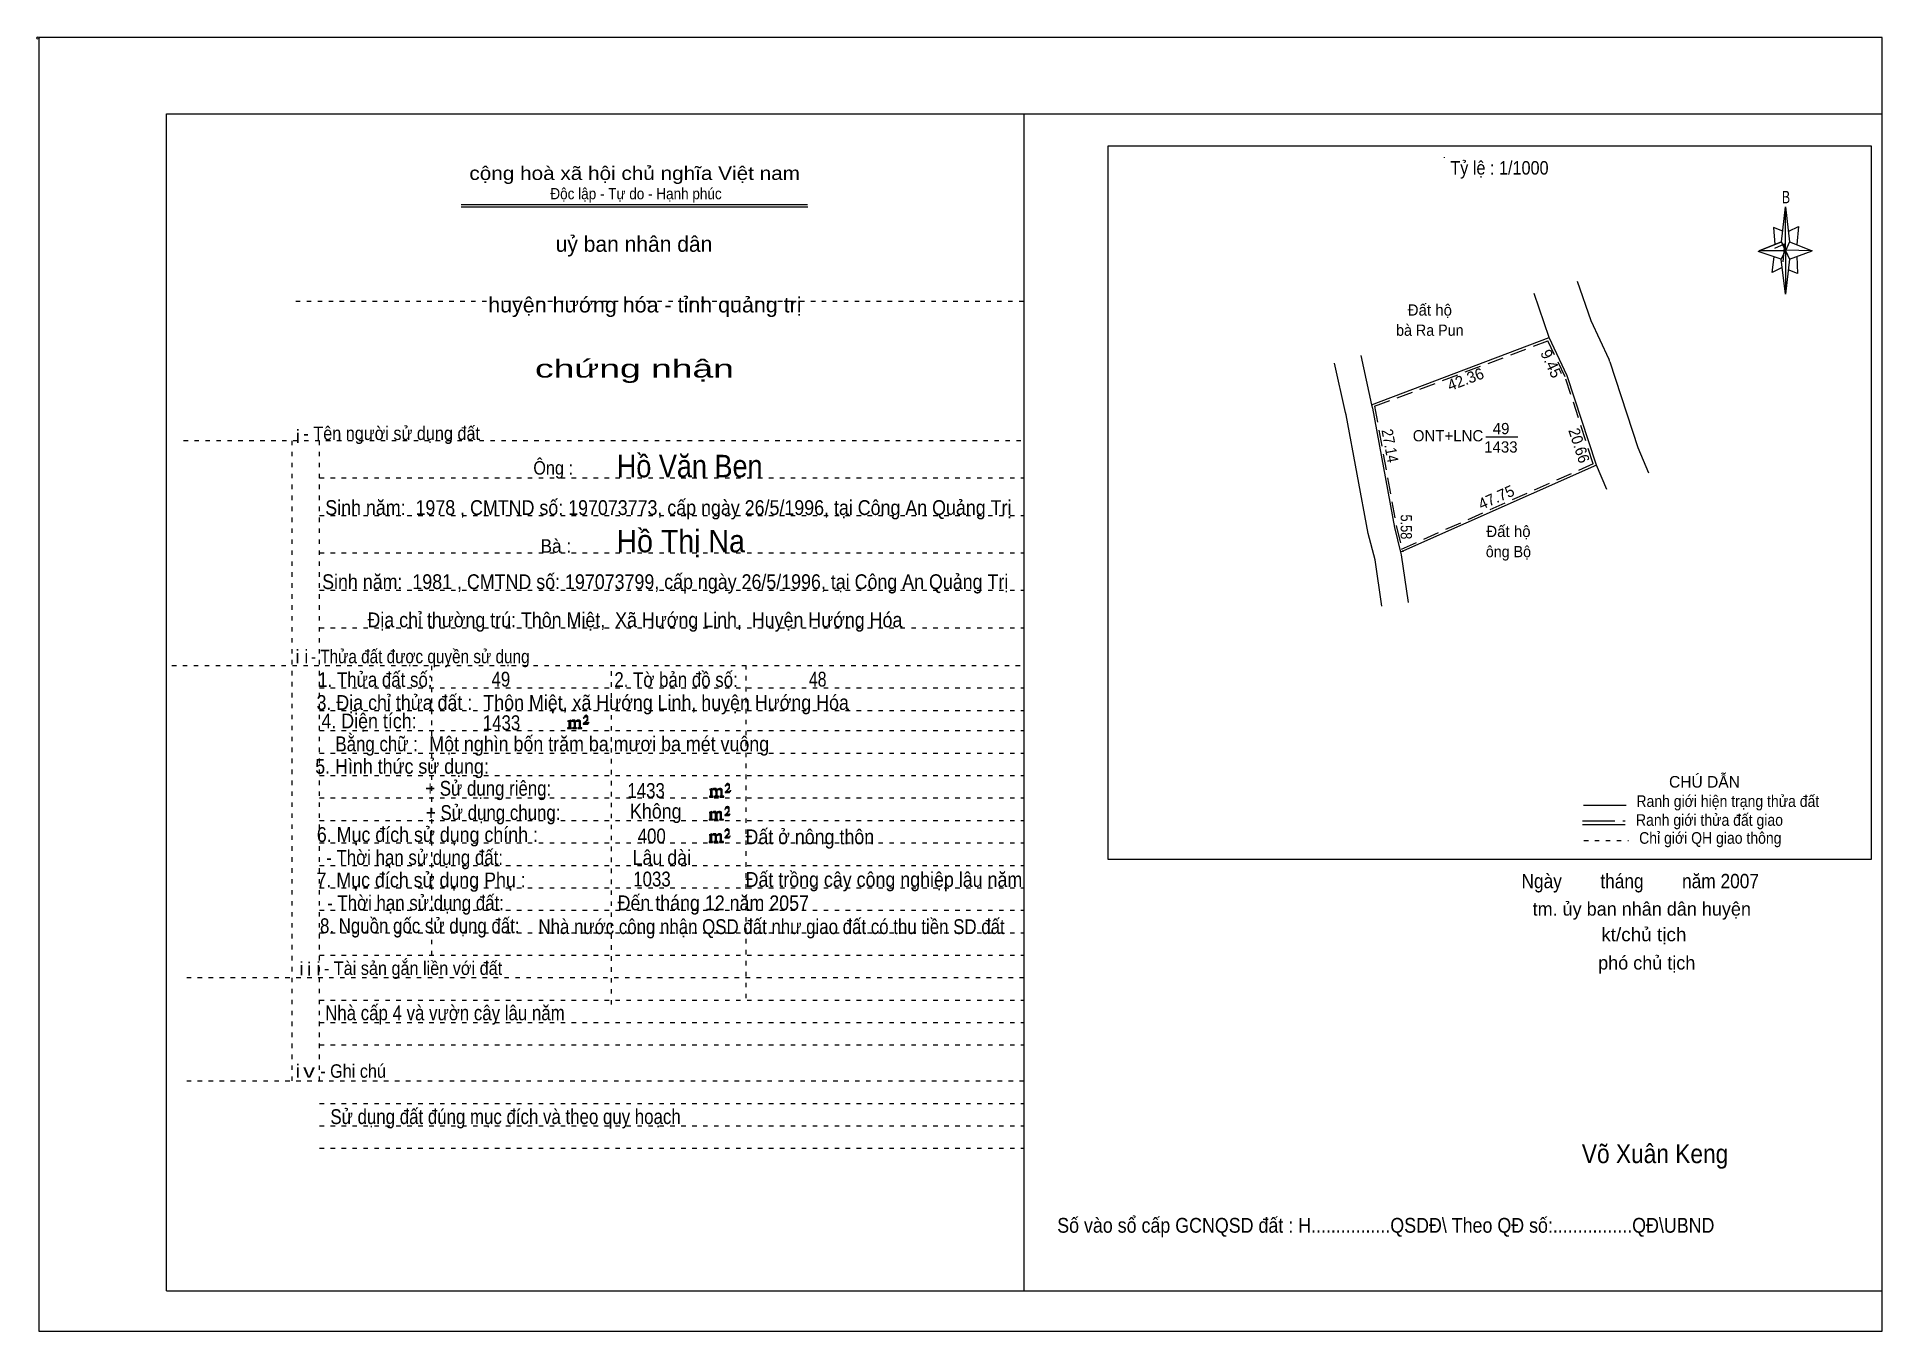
# Model space of a CAD drawing. Header units: centimetres. Extents: x -1.6 to 39.5, y -3.3 to 25.5.
import ezdxf
from ezdxf.enums import TextEntityAlignment as Align

# ---------------------------------------------------------------- set-up
doc = ezdxf.new("R2010")
doc.units = ezdxf.units.CM
doc.header["$LTSCALE"] = 0.12
for name, pattern in [('DOTTED', [1.5, 0.3, -1.2]), ('LONG_DASHED', [7.5, 6, -1.5]), ('MEDIUM_DASHED', [4.5, 3, -1.5])]:
    doc.linetypes.add(name, pattern=pattern)
for name, color, linetype, lineweight in [('1', 7, 'DOTTED', 13), ('10', 7, 'Continuous', 13), ('13', 7, 'Continuous', 13), ('4', 7, 'Continuous', 13), ('5', 7, 'Continuous', 13), ('50', 7, 'Continuous', 13)]:
    doc.layers.add(name, color=color, linetype=linetype, lineweight=lineweight)
doc.layers.add('30', color=7, linetype='Continuous')

msp = doc.modelspace()

# ---------------------------------------------------------------- hatches: boundary and pattern name
at = {"layer": '50'}
for points in [[(10.27, 10.13), (10.27, 10.12), (10.27, 10.11), (10.25, 10.11), (10.24, 10.11), (10.24, 10.1), (10.33, 10.1), (10.33, 10.11), (10.32, 10.11), (10.31, 10.11), (10.31, 10.12), (10.31, 10.13), (10.31, 10.24), (10.31, 10.25), (10.32, 10.26), (10.34, 10.26), (10.35, 10.26), (10.36, 10.26), (10.37, 10.25), (10.39, 10.22), (10.39, 10.13), (10.37, 10.12), (10.37, 10.11), (10.36, 10.11), (10.35, 10.11), (10.35, 10.1), (10.44, 10.1), (10.44, 10.11), (10.43, 10.11), (10.42, 10.11), (10.42, 10.12), (10.42, 10.13), (10.42, 10.24), (10.44, 10.26), (10.45, 10.26), (10.46, 10.26), (10.49, 10.26), (10.49, 10.25), (10.5, 10.24), (10.5, 10.22), (10.5, 10.13), (10.5, 10.12), (10.49, 10.11), (10.49, 10.11), (10.47, 10.11), (10.47, 10.1), (10.56, 10.1), (10.56, 10.11), (10.55, 10.11), (10.54, 10.11), (10.53, 10.12), (10.53, 10.13), (10.53, 10.2), (10.53, 10.25), (10.53, 10.26), (10.52, 10.27), (10.5, 10.28), (10.47, 10.28), (10.46, 10.28), (10.44, 10.27), (10.41, 10.25), (10.41, 10.26), (10.4, 10.28), (10.39, 10.28), (10.37, 10.28), (10.35, 10.28), (10.34, 10.28), (10.32, 10.26), (10.31, 10.26), (10.31, 10.25), (10.31, 10.25), (10.31, 10.26), (10.31, 10.28), (10.24, 10.26), (10.24, 10.26), (10.25, 10.26), (10.27, 10.25), (10.27, 10.24), (10.27, 10.23)], [(10.69, 10.19), (10.72, 10.24), (10.72, 10.24), (10.71, 10.22), (10.69, 10.22), (10.68, 10.22), (10.63, 10.22), (10.66, 10.26), (10.67, 10.27), (10.69, 10.28), (10.69, 10.3), (10.69, 10.32), (10.69, 10.34), (10.69, 10.35), (10.69, 10.37), (10.68, 10.38), (10.67, 10.38), (10.66, 10.39), (10.65, 10.39), (10.63, 10.38), (10.63, 10.38), (10.62, 10.37), (10.61, 10.35), (10.59, 10.33), (10.61, 10.33), (10.61, 10.35), (10.62, 10.35), (10.63, 10.36), (10.65, 10.36), (10.66, 10.36), (10.67, 10.35), (10.68, 10.35), (10.68, 10.32), (10.68, 10.3), (10.66, 10.28), (10.66, 10.26), (10.65, 10.25), (10.59, 10.2), (10.59, 10.19)], [(13.42, 8.61), (13.42, 8.6), (13.42, 8.59), (13.41, 8.59), (13.4, 8.59), (13.4, 8.57), (13.48, 8.57), (13.48, 8.59), (13.47, 8.59), (13.46, 8.59), (13.46, 8.6), (13.46, 8.61), (13.46, 8.72), (13.46, 8.73), (13.47, 8.74), (13.5, 8.74), (13.51, 8.74), (13.52, 8.74), (13.53, 8.73), (13.54, 8.69), (13.54, 8.61), (13.53, 8.6), (13.53, 8.59), (13.52, 8.59), (13.51, 8.59), (13.51, 8.57), (13.6, 8.57), (13.6, 8.59), (13.58, 8.59), (13.57, 8.59), (13.57, 8.6), (13.57, 8.61), (13.57, 8.72), (13.6, 8.74), (13.61, 8.74), (13.62, 8.74), (13.64, 8.74), (13.64, 8.73), (13.65, 8.72), (13.65, 8.69), (13.65, 8.61), (13.65, 8.6), (13.64, 8.59), (13.64, 8.59), (13.63, 8.59), (13.63, 8.57), (13.72, 8.57), (13.72, 8.59), (13.7, 8.59), (13.69, 8.59), (13.68, 8.6), (13.68, 8.61), (13.68, 8.68), (13.68, 8.73), (13.68, 8.74), (13.67, 8.75), (13.65, 8.76), (13.63, 8.76), (13.62, 8.76), (13.6, 8.75), (13.56, 8.73), (13.56, 8.74), (13.55, 8.76), (13.54, 8.76), (13.53, 8.76), (13.51, 8.76), (13.5, 8.76), (13.47, 8.74), (13.46, 8.74), (13.46, 8.73), (13.46, 8.73), (13.46, 8.74), (13.46, 8.76), (13.4, 8.74), (13.4, 8.74), (13.41, 8.74), (13.42, 8.73), (13.42, 8.72), (13.42, 8.71)], [(13.85, 8.67), (13.87, 8.72), (13.87, 8.72), (13.86, 8.69), (13.85, 8.69), (13.84, 8.69), (13.78, 8.69), (13.82, 8.74), (13.83, 8.75), (13.85, 8.76), (13.85, 8.78), (13.85, 8.79), (13.85, 8.82), (13.85, 8.83), (13.85, 8.85), (13.84, 8.86), (13.83, 8.86), (13.82, 8.87), (13.8, 8.87), (13.78, 8.86), (13.78, 8.86), (13.77, 8.85), (13.76, 8.83), (13.75, 8.81), (13.76, 8.81), (13.76, 8.83), (13.77, 8.83), (13.78, 8.84), (13.8, 8.84), (13.82, 8.84), (13.83, 8.83), (13.84, 8.83), (13.84, 8.79), (13.84, 8.78), (13.82, 8.76), (13.82, 8.74), (13.8, 8.73), (13.75, 8.68), (13.75, 8.67)], [(13.41, 8.09), (13.41, 8.08), (13.41, 8.07), (13.4, 8.07), (13.39, 8.07), (13.39, 8.06), (13.48, 8.06), (13.48, 8.07), (13.47, 8.07), (13.45, 8.07), (13.45, 8.08), (13.45, 8.09), (13.45, 8.2), (13.45, 8.21), (13.47, 8.23), (13.49, 8.23), (13.5, 8.23), (13.51, 8.23), (13.52, 8.21), (13.53, 8.18), (13.53, 8.09), (13.52, 8.08), (13.52, 8.07), (13.51, 8.07), (13.5, 8.07), (13.5, 8.06), (13.59, 8.06), (13.59, 8.07), (13.58, 8.07), (13.57, 8.07), (13.57, 8.08), (13.57, 8.09), (13.57, 8.2), (13.59, 8.23), (13.6, 8.23), (13.61, 8.23), (13.63, 8.23), (13.63, 8.21), (13.64, 8.2), (13.64, 8.18), (13.64, 8.09), (13.64, 8.08), (13.63, 8.07), (13.63, 8.07), (13.62, 8.07), (13.62, 8.06), (13.71, 8.06), (13.71, 8.07), (13.7, 8.07), (13.69, 8.07), (13.67, 8.08), (13.67, 8.09), (13.67, 8.17), (13.67, 8.21), (13.67, 8.23), (13.66, 8.24), (13.64, 8.25), (13.62, 8.25), (13.61, 8.25), (13.59, 8.24), (13.55, 8.21), (13.55, 8.23), (13.54, 8.25), (13.53, 8.25), (13.52, 8.25), (13.5, 8.25), (13.49, 8.25), (13.47, 8.23), (13.45, 8.23), (13.45, 8.21), (13.45, 8.21), (13.45, 8.23), (13.45, 8.25), (13.39, 8.23), (13.39, 8.23), (13.4, 8.23), (13.41, 8.21), (13.41, 8.2), (13.41, 8.19)], [(13.84, 8.16), (13.86, 8.2), (13.86, 8.2), (13.85, 8.18), (13.84, 8.18), (13.83, 8.18), (13.77, 8.18), (13.81, 8.23), (13.82, 8.24), (13.84, 8.25), (13.84, 8.27), (13.84, 8.28), (13.84, 8.3), (13.84, 8.31), (13.84, 8.34), (13.83, 8.35), (13.82, 8.35), (13.81, 8.36), (13.8, 8.36), (13.77, 8.35), (13.77, 8.35), (13.76, 8.34), (13.75, 8.31), (13.74, 8.29), (13.75, 8.29), (13.75, 8.31), (13.76, 8.31), (13.77, 8.33), (13.8, 8.33), (13.81, 8.33), (13.82, 8.31), (13.83, 8.31), (13.83, 8.28), (13.83, 8.27), (13.81, 8.25), (13.81, 8.23), (13.8, 8.21), (13.74, 8.17), (13.74, 8.16)], [(13.84, 7.66), (13.86, 7.71), (13.86, 7.71), (13.85, 7.68), (13.84, 7.68), (13.83, 7.68), (13.77, 7.68), (13.81, 7.73), (13.82, 7.74), (13.84, 7.75), (13.84, 7.77), (13.84, 7.78), (13.84, 7.81), (13.84, 7.82), (13.84, 7.84), (13.83, 7.85), (13.82, 7.85), (13.81, 7.86), (13.79, 7.86), (13.77, 7.85), (13.77, 7.85), (13.76, 7.84), (13.75, 7.82), (13.74, 7.8), (13.75, 7.8), (13.75, 7.82), (13.76, 7.82), (13.77, 7.83), (13.79, 7.83), (13.81, 7.83), (13.82, 7.82), (13.83, 7.82), (13.83, 7.78), (13.83, 7.77), (13.81, 7.75), (13.81, 7.73), (13.79, 7.72), (13.74, 7.67), (13.74, 7.66)], [(13.41, 7.6), (13.41, 7.59), (13.41, 7.58), (13.4, 7.58), (13.39, 7.58), (13.39, 7.56), (13.47, 7.56), (13.47, 7.58), (13.46, 7.58), (13.45, 7.58), (13.45, 7.59), (13.45, 7.6), (13.45, 7.71), (13.45, 7.72), (13.46, 7.73), (13.49, 7.73), (13.5, 7.73), (13.51, 7.73), (13.52, 7.72), (13.53, 7.68), (13.53, 7.6), (13.52, 7.59), (13.52, 7.58), (13.51, 7.58), (13.5, 7.58), (13.5, 7.56), (13.59, 7.56), (13.59, 7.58), (13.57, 7.58), (13.56, 7.58), (13.56, 7.59), (13.56, 7.6), (13.56, 7.71), (13.59, 7.73), (13.6, 7.73), (13.61, 7.73), (13.63, 7.73), (13.63, 7.72), (13.64, 7.71), (13.64, 7.68), (13.64, 7.6), (13.64, 7.59), (13.63, 7.58), (13.63, 7.58), (13.62, 7.58), (13.62, 7.56), (13.71, 7.56), (13.71, 7.58), (13.69, 7.58), (13.68, 7.58), (13.67, 7.59), (13.67, 7.6), (13.67, 7.67), (13.67, 7.72), (13.67, 7.73), (13.66, 7.74), (13.64, 7.75), (13.62, 7.75), (13.61, 7.75), (13.59, 7.74), (13.55, 7.72), (13.55, 7.73), (13.54, 7.75), (13.53, 7.75), (13.52, 7.75), (13.5, 7.75), (13.49, 7.75), (13.46, 7.73), (13.45, 7.73), (13.45, 7.72), (13.45, 7.72), (13.45, 7.73), (13.45, 7.75), (13.39, 7.73), (13.39, 7.73), (13.4, 7.73), (13.41, 7.72), (13.41, 7.71), (13.41, 7.7)]]:
    msp.add_hatch(color=256, dxfattribs=at).paths.add_polyline_path(points)

# ---------------------------------------------------------------- linework, layer by layer
at = {"layer": '1', "linetype": 'Continuous'}
for p, q in [((1.31, -2.42), (1.31, 23.78)), ((1.31, 23.78), (39.51, 23.78)), ((20.41, -2.42), (20.41, 23.78)), ((39.51, -2.42), (39.51, 23.78)), ((7.87, 21.76), (15.58, 21.76)), ((7.87, 21.71), (15.59, 21.71)), ((37.26, 20.55), (36.75, 20.72)), ((1.31, -2.42), (39.51, -2.42))]:
    msp.add_line(p, q, dxfattribs=at)
at = {"layer": '1'}
for p, q in [((4.19, 19.61), (20.41, 19.61)), ((1.69, 16.51), (20.41, 16.51)), ((4.11, 2.25), (4.11, 16.51)), ((4.72, 2.25), (4.72, 16.51)), ((4.72, 15.68), (20.41, 15.68)), ((4.72, 14.84), (20.41, 14.84)), ((4.72, 14.01), (20.41, 14.01)), ((4.72, 13.18), (20.41, 13.18)), ((4.72, 12.34), (20.41, 12.34)), ((1.43, 11.5), (20.41, 11.5)), ((7.22, 5.05), (7.22, 11.5)), ((11.22, 3.95), (11.22, 11.5)), ((14.22, 4.09), (14.22, 11.5)), ((4.72, 11), (20.41, 11)), ((4.72, 10.5), (20.41, 10.5)), ((4.72, 10.05), (20.41, 10.05)), ((4.72, 9.55), (20.41, 9.55)), ((4.72, 9.05), (20.41, 9.05)), ((4.72, 8.55), (20.41, 8.55)), ((4.72, 8.05), (20.41, 8.05)), ((4.72, 7.55), (20.41, 7.55)), ((4.72, 7.05), (20.41, 7.05)), ((4.72, 6.55), (20.41, 6.55)), ((4.72, 6.05), (20.41, 6.05)), ((4.72, 5.55), (20.41, 5.55)), ((4.72, 5.05), (20.41, 5.05)), ((1.76, 4.55), (20.41, 4.55)), ((4.72, 4.05), (20.41, 4.05)), ((4.72, 3.55), (20.41, 3.55)), ((4.72, 3.05), (20.41, 3.05)), ((1.76, 2.25), (20.41, 2.25)), ((4.72, 1.75), (20.41, 1.75)), ((4.72, 1.25), (20.41, 1.25)), ((4.72, 0.75), (20.41, 0.75))]:
    msp.add_line(p, q, dxfattribs=at)
at = {"layer": '1', "linetype": 'Continuous'}
msp.add_lwpolyline([(-1.53, -3.32), (39.51, -3.32), (39.51, 25.48), (-1.53, 25.48)], close=True, dxfattribs=at)
msp.add_lwpolyline([(37.27, 20.35), (37.06, 20.25), (37.11, 20.6)], dxfattribs=at)
at = {"layer": '10'}
for p, q in [((29.77, 22.8), (29.77, 22.82)), ((32.1, 18.8), (31.76, 19.78)), ((28.14, 17.3), (32.1, 18.8)), ((27.9, 18.4), (28.14, 17.3)), ((28.07, 14.44), (27.58, 17.08)), ((33.15, 15.96), (28.79, 14.02)), ((33.38, 15.42), (33.15, 15.96))]:
    msp.add_line(p, q, dxfattribs=at)
at = {"layer": '10', "linetype": 'MEDIUM_DASHED'}
for p, q in [((28.21, 17.27), (32.07, 18.73)), ((33.08, 15.99), (28.77, 14.07))]:
    msp.add_line(p, q, dxfattribs=at)
at = {"layer": '10'}
for points in [[(33.45, 18.26), (33.43, 18.31), (33.03, 19.17), (32.73, 20.05)], [(33.15, 15.96), (33.14, 15.98), (32.5, 17.95), (32.1, 18.8)], [(27.58, 17.08), (27.56, 17.13), (27.32, 18.23)], [(33.45, 18.26), (34.07, 16.35), (34.31, 15.79), (34.31, 15.79)], [(28.14, 17.3), (28.16, 17.23), (28.65, 14.57), (28.79, 14.02)], [(28.37, 12.82), (28.22, 13.85), (28.07, 14.44)], [(28.79, 14.02), (28.8, 13.96), (28.96, 12.9)]]:
    msp.add_lwpolyline(points, dxfattribs=at)
at = {"layer": '10', "linetype": 'MEDIUM_DASHED'}
for points in [[(33.08, 15.99), (32.45, 17.93), (32.07, 18.73)], [(28.21, 17.27), (28.7, 14.58), (28.84, 14.03)]]:
    msp.add_lwpolyline(points, dxfattribs=at)
at = {"layer": '13'}
msp.add_line((30.69, 16.59), (31.4, 16.59), dxfattribs=at)
at = {"layer": '4'}
for p, q in [((32.86, 8.39), (33.81, 8.39)), ((32.84, 7.96), (33.79, 7.96))]:
    msp.add_line(p, q, dxfattribs=at)
at = {"layer": '4', "linetype": 'LONG_DASHED'}
msp.add_line((32.84, 8.04), (33.79, 8.04), dxfattribs=at)
at = {"layer": '4', "linetype": 'DOTTED'}
msp.add_line((32.87, 7.6), (33.86, 7.6), dxfattribs=at)
at = {"layer": '4'}
msp.add_lwpolyline([(22.28, 23.07), (39.27, 23.07), (39.27, 7.18), (22.28, 7.18)], close=True, dxfattribs=at)
msp.add_circle((-1.55, 25.47), 0.025, dxfattribs=at)
at = {"layer": '5'}
for p, q in [((37.27, 20.93), (37.36, 21.71)), ((37.45, 20.55), (37.36, 19.77)), ((37.45, 20.93), (37.95, 20.73)), ((37.61, 20.61), (37.63, 20.23)), ((37.63, 20.23), (37.42, 20.31))]:
    msp.add_line(p, q, dxfattribs=at)
for points in [[(37.36, 21.71), (37.45, 20.93), (37.36, 20.73)], [(37.36, 20.73), (36.77, 20.73), (37.27, 20.93), (37.45, 20.55), (37.95, 20.73), (37.36, 20.75)], [(37.36, 20.73), (37.36, 19.77), (37.26, 20.55)]]:
    msp.add_lwpolyline(points, close=True, dxfattribs=at)
for points in [[(37.3, 21.17), (37.09, 21.25), (37.12, 20.87)], [(37.43, 21.17), (37.65, 21.27), (37.61, 20.87)], [(37.36, 20.73), (37.27, 20.93), (36.77, 20.73)], [(37.12, 20.79), (37.34, 20.89), (37.3, 20.49)], [(37.36, 20.73), (37.45, 20.55), (37.95, 20.73)]]:
    msp.add_lwpolyline(points, dxfattribs=at)
at = {"layer": '50'}
for points in [[(10.27, 10.13), (10.27, 10.12), (10.27, 10.11), (10.25, 10.11), (10.24, 10.11), (10.24, 10.1), (10.33, 10.1), (10.33, 10.11), (10.32, 10.11), (10.31, 10.11), (10.31, 10.12), (10.31, 10.13), (10.31, 10.24), (10.31, 10.25), (10.32, 10.26), (10.34, 10.26), (10.35, 10.26), (10.36, 10.26), (10.37, 10.25), (10.39, 10.22), (10.39, 10.13), (10.37, 10.12), (10.37, 10.11), (10.36, 10.11), (10.35, 10.11), (10.35, 10.1), (10.44, 10.1), (10.44, 10.11), (10.43, 10.11), (10.42, 10.11), (10.42, 10.12), (10.42, 10.13), (10.42, 10.24), (10.44, 10.26), (10.45, 10.26), (10.46, 10.26), (10.49, 10.26), (10.49, 10.25), (10.5, 10.24), (10.5, 10.22), (10.5, 10.13), (10.5, 10.12), (10.49, 10.11), (10.49, 10.11), (10.47, 10.11), (10.47, 10.1), (10.56, 10.1), (10.56, 10.11), (10.55, 10.11), (10.54, 10.11), (10.53, 10.12), (10.53, 10.13), (10.53, 10.2), (10.53, 10.25), (10.53, 10.26), (10.52, 10.27), (10.5, 10.28), (10.47, 10.28), (10.46, 10.28), (10.44, 10.27), (10.41, 10.25), (10.41, 10.26), (10.4, 10.28), (10.39, 10.28), (10.37, 10.28), (10.35, 10.28), (10.34, 10.28), (10.32, 10.26), (10.31, 10.26), (10.31, 10.25), (10.31, 10.25), (10.31, 10.26), (10.31, 10.28), (10.24, 10.26), (10.24, 10.26), (10.25, 10.26), (10.27, 10.25), (10.27, 10.24), (10.27, 10.23)], [(10.69, 10.19), (10.72, 10.24), (10.72, 10.24), (10.71, 10.22), (10.69, 10.22), (10.68, 10.22), (10.63, 10.22), (10.66, 10.26), (10.67, 10.27), (10.69, 10.28), (10.69, 10.3), (10.69, 10.32), (10.69, 10.34), (10.69, 10.35), (10.69, 10.37), (10.68, 10.38), (10.67, 10.38), (10.66, 10.39), (10.65, 10.39), (10.63, 10.38), (10.63, 10.38), (10.62, 10.37), (10.61, 10.35), (10.59, 10.33), (10.61, 10.33), (10.61, 10.35), (10.62, 10.35), (10.63, 10.36), (10.65, 10.36), (10.66, 10.36), (10.67, 10.35), (10.68, 10.35), (10.68, 10.32), (10.68, 10.3), (10.66, 10.28), (10.66, 10.26), (10.65, 10.25), (10.59, 10.2), (10.59, 10.19)], [(13.42, 8.61), (13.42, 8.6), (13.42, 8.59), (13.41, 8.59), (13.4, 8.59), (13.4, 8.57), (13.48, 8.57), (13.48, 8.59), (13.47, 8.59), (13.46, 8.59), (13.46, 8.6), (13.46, 8.61), (13.46, 8.72), (13.46, 8.73), (13.47, 8.74), (13.5, 8.74), (13.51, 8.74), (13.52, 8.74), (13.53, 8.73), (13.54, 8.69), (13.54, 8.61), (13.53, 8.6), (13.53, 8.59), (13.52, 8.59), (13.51, 8.59), (13.51, 8.57), (13.6, 8.57), (13.6, 8.59), (13.58, 8.59), (13.57, 8.59), (13.57, 8.6), (13.57, 8.61), (13.57, 8.72), (13.6, 8.74), (13.61, 8.74), (13.62, 8.74), (13.64, 8.74), (13.64, 8.73), (13.65, 8.72), (13.65, 8.69), (13.65, 8.61), (13.65, 8.6), (13.64, 8.59), (13.64, 8.59), (13.63, 8.59), (13.63, 8.57), (13.72, 8.57), (13.72, 8.59), (13.7, 8.59), (13.69, 8.59), (13.68, 8.6), (13.68, 8.61), (13.68, 8.68), (13.68, 8.73), (13.68, 8.74), (13.67, 8.75), (13.65, 8.76), (13.63, 8.76), (13.62, 8.76), (13.6, 8.75), (13.56, 8.73), (13.56, 8.74), (13.55, 8.76), (13.54, 8.76), (13.53, 8.76), (13.51, 8.76), (13.5, 8.76), (13.47, 8.74), (13.46, 8.74), (13.46, 8.73), (13.46, 8.73), (13.46, 8.74), (13.46, 8.76), (13.4, 8.74), (13.4, 8.74), (13.41, 8.74), (13.42, 8.73), (13.42, 8.72), (13.42, 8.71)], [(13.85, 8.67), (13.87, 8.72), (13.87, 8.72), (13.86, 8.69), (13.85, 8.69), (13.84, 8.69), (13.78, 8.69), (13.82, 8.74), (13.83, 8.75), (13.85, 8.76), (13.85, 8.78), (13.85, 8.79), (13.85, 8.82), (13.85, 8.83), (13.85, 8.85), (13.84, 8.86), (13.83, 8.86), (13.82, 8.87), (13.8, 8.87), (13.78, 8.86), (13.78, 8.86), (13.77, 8.85), (13.76, 8.83), (13.75, 8.81), (13.76, 8.81), (13.76, 8.83), (13.77, 8.83), (13.78, 8.84), (13.8, 8.84), (13.82, 8.84), (13.83, 8.83), (13.84, 8.83), (13.84, 8.79), (13.84, 8.78), (13.82, 8.76), (13.82, 8.74), (13.8, 8.73), (13.75, 8.68), (13.75, 8.67)], [(13.41, 8.09), (13.41, 8.08), (13.41, 8.07), (13.4, 8.07), (13.39, 8.07), (13.39, 8.06), (13.48, 8.06), (13.48, 8.07), (13.47, 8.07), (13.45, 8.07), (13.45, 8.08), (13.45, 8.09), (13.45, 8.2), (13.45, 8.21), (13.47, 8.23), (13.49, 8.23), (13.5, 8.23), (13.51, 8.23), (13.52, 8.21), (13.53, 8.18), (13.53, 8.09), (13.52, 8.08), (13.52, 8.07), (13.51, 8.07), (13.5, 8.07), (13.5, 8.06), (13.59, 8.06), (13.59, 8.07), (13.58, 8.07), (13.57, 8.07), (13.57, 8.08), (13.57, 8.09), (13.57, 8.2), (13.59, 8.23), (13.6, 8.23), (13.61, 8.23), (13.63, 8.23), (13.63, 8.21), (13.64, 8.2), (13.64, 8.18), (13.64, 8.09), (13.64, 8.08), (13.63, 8.07), (13.63, 8.07), (13.62, 8.07), (13.62, 8.06), (13.71, 8.06), (13.71, 8.07), (13.7, 8.07), (13.69, 8.07), (13.67, 8.08), (13.67, 8.09), (13.67, 8.17), (13.67, 8.21), (13.67, 8.23), (13.66, 8.24), (13.64, 8.25), (13.62, 8.25), (13.61, 8.25), (13.59, 8.24), (13.55, 8.21), (13.55, 8.23), (13.54, 8.25), (13.53, 8.25), (13.52, 8.25), (13.5, 8.25), (13.49, 8.25), (13.47, 8.23), (13.45, 8.23), (13.45, 8.21), (13.45, 8.21), (13.45, 8.23), (13.45, 8.25), (13.39, 8.23), (13.39, 8.23), (13.4, 8.23), (13.41, 8.21), (13.41, 8.2), (13.41, 8.19)], [(13.84, 8.16), (13.86, 8.2), (13.86, 8.2), (13.85, 8.18), (13.84, 8.18), (13.83, 8.18), (13.77, 8.18), (13.81, 8.23), (13.82, 8.24), (13.84, 8.25), (13.84, 8.27), (13.84, 8.28), (13.84, 8.3), (13.84, 8.31), (13.84, 8.34), (13.83, 8.35), (13.82, 8.35), (13.81, 8.36), (13.8, 8.36), (13.77, 8.35), (13.77, 8.35), (13.76, 8.34), (13.75, 8.31), (13.74, 8.29), (13.75, 8.29), (13.75, 8.31), (13.76, 8.31), (13.77, 8.33), (13.8, 8.33), (13.81, 8.33), (13.82, 8.31), (13.83, 8.31), (13.83, 8.28), (13.83, 8.27), (13.81, 8.25), (13.81, 8.23), (13.8, 8.21), (13.74, 8.17), (13.74, 8.16)], [(13.84, 7.66), (13.86, 7.71), (13.86, 7.71), (13.85, 7.68), (13.84, 7.68), (13.83, 7.68), (13.77, 7.68), (13.81, 7.73), (13.82, 7.74), (13.84, 7.75), (13.84, 7.77), (13.84, 7.78), (13.84, 7.81), (13.84, 7.82), (13.84, 7.84), (13.83, 7.85), (13.82, 7.85), (13.81, 7.86), (13.79, 7.86), (13.77, 7.85), (13.77, 7.85), (13.76, 7.84), (13.75, 7.82), (13.74, 7.8), (13.75, 7.8), (13.75, 7.82), (13.76, 7.82), (13.77, 7.83), (13.79, 7.83), (13.81, 7.83), (13.82, 7.82), (13.83, 7.82), (13.83, 7.78), (13.83, 7.77), (13.81, 7.75), (13.81, 7.73), (13.79, 7.72), (13.74, 7.67), (13.74, 7.66)], [(13.41, 7.6), (13.41, 7.59), (13.41, 7.58), (13.4, 7.58), (13.39, 7.58), (13.39, 7.56), (13.47, 7.56), (13.47, 7.58), (13.46, 7.58), (13.45, 7.58), (13.45, 7.59), (13.45, 7.6), (13.45, 7.71), (13.45, 7.72), (13.46, 7.73), (13.49, 7.73), (13.5, 7.73), (13.51, 7.73), (13.52, 7.72), (13.53, 7.68), (13.53, 7.6), (13.52, 7.59), (13.52, 7.58), (13.51, 7.58), (13.5, 7.58), (13.5, 7.56), (13.59, 7.56), (13.59, 7.58), (13.57, 7.58), (13.56, 7.58), (13.56, 7.59), (13.56, 7.6), (13.56, 7.71), (13.59, 7.73), (13.6, 7.73), (13.61, 7.73), (13.63, 7.73), (13.63, 7.72), (13.64, 7.71), (13.64, 7.68), (13.64, 7.6), (13.64, 7.59), (13.63, 7.58), (13.63, 7.58), (13.62, 7.58), (13.62, 7.56), (13.71, 7.56), (13.71, 7.58), (13.69, 7.58), (13.68, 7.58), (13.67, 7.59), (13.67, 7.6), (13.67, 7.67), (13.67, 7.72), (13.67, 7.73), (13.66, 7.74), (13.64, 7.75), (13.62, 7.75), (13.61, 7.75), (13.59, 7.74), (13.55, 7.72), (13.55, 7.73), (13.54, 7.75), (13.53, 7.75), (13.52, 7.75), (13.5, 7.75), (13.49, 7.75), (13.46, 7.73), (13.45, 7.73), (13.45, 7.72), (13.45, 7.72), (13.45, 7.73), (13.45, 7.75), (13.39, 7.73), (13.39, 7.73), (13.4, 7.73), (13.41, 7.72), (13.41, 7.71), (13.41, 7.7)]]:
    msp.add_lwpolyline(points, close=True, dxfattribs=at)

# ---------------------------------------------------------------- texts
at = {"layer": '1'}
for s, height, width, p in [('cộng hoà xã hội chủ nghĩa Việt nam', 0.3, 1.15, (11.735, 22.31)), ('Độc lập - Tự do - Hạnh phúc', 0.25, 0.9, (11.765, 21.88)), ('chứng nhận', 0.4, 1.55, (11.73, 17.91)), ('- Tên người sử dụng đất', 0.3, 0.9, (6.325, 16.52)), ('- Thửa đất được quyền sử dụng', 0.3, 0.85, (6.96, 11.55)), ('- Tài sản gắn liền với đất ', 0.3, 0.9, (6.85, 4.61)), ('v', 0.3, 1.3, (4.485, 2.32)), ('- Ghi chú', 0.3, 0.9, (5.465, 2.32))]:
    msp.add_text(s, height=height, dxfattribs=dict(at, width=width)).set_placement(p, align=Align.CENTER)
for s, height, p in [('uỷ ban nhân dân', 0.35, (11.72, 20.71)), ('i', 0.3, (4.235, 16.45)), ('i', 0.3, (4.225, 11.55)), ('i', 0.3, (4.425, 11.55)), ('i', 0.3, (4.315, 4.6)), ('i', 0.3, (4.485, 4.59)), ('i', 0.3, (4.695, 4.6)), ('i', 0.3, (4.235, 2.32))]:
    msp.add_text(s, height=height, dxfattribs=at).set_placement(p, align=Align.CENTER)
at = {"layer": '10'}
for s, height, width, p in [('Tỷ lệ : 1/1000', 0.3, 0.9, (30.99, 22.43)), ('bà Ra Pun', 0.25, 0.95, (29.44, 18.84)), ('Hồ Văn Ben', 0.5, 0.9, (12.96, 15.69)), ('Hồ Thị Na', 0.5, 0.95, (12.76, 14.02)), ('ông Bộ', 0.25, 0.95, (31.19, 13.91)), ('Võ Xuân Keng', 0.42, 0.9, (34.455, 0.42))]:
    msp.add_text(s, height=height, dxfattribs=dict(at, width=width)).set_placement(p, align=Align.CENTER)
for p in [(29.44, 19.29), (31.19, 14.36)]:
    msp.add_text('Đất hộ', height=0.25, dxfattribs=at).set_placement(p, align=Align.CENTER)
msp.add_text('9.45', height=0.2499, rotation=294.911, dxfattribs=at).set_placement((32.03, 18.168), align=Align.CENTER)
for s, p in [('49', (30.84, 16.65)), ('1433', (30.65, 16.24))]:
    msp.add_text(s, height=0.25, dxfattribs=at).set_placement(p)
msp.add_text('ONT+LNC', height=0.25, dxfattribs=at).set_placement((30.63, 16.49), align=Align.RIGHT)
at = {"layer": '30'}
for s, rotation, p in [('42.36', 20.839, (30.28, 17.755)), ('47.75', 23.972, (30.969, 15.129))]:
    msp.add_text(s, height=0.25, rotation=rotation, dxfattribs=at).set_placement(p, align=Align.CENTER)
for s, rotation, width, p in [('27.14', 280.531, 0.9, (28.431, 16.368)), ('20.66', 288.189, 0.95, (32.645, 16.359)), ('5.58', 270, 0.85, (28.79, 14.585))]:
    msp.add_text(s, height=0.25, rotation=rotation, dxfattribs=dict(at, width=width)).set_placement(p, align=Align.CENTER)
at = {"layer": '4'}
msp.add_text('CHÚ DẪN', height=0.2591, dxfattribs=at).set_placement((35.555, 8.78), align=Align.CENTER)
at = {"layer": '4', "width": 0.9}
for s, p in [('Ranh giới hiện trạng thửa đất', (36.075, 8.35)), ('Ranh giới thửa đất giao ', (35.71, 7.93)), ('Chỉ giới QH giao thông', (35.685, 7.53))]:
    msp.add_text(s, height=0.2591, dxfattribs=at).set_placement(p, align=Align.CENTER)
at = {"layer": '5', "width": 0.75}
msp.add_text('B', height=0.276, dxfattribs=at).set_placement((37.37, 21.79), align=Align.CENTER)
at = {"layer": '50'}
for s, height, width, p in [('  huyện hướng hóa - tỉnh quảng trị', 0.34, 1.05, (11.83, 19.36)), ('Ông :', 0.3, 0.9, (9.92, 15.75)), ('Sinh năm:  1978 , CMTND số: 197073773, cấp ngày 26/5/1996, tại Công An Quảng Trị', 0.33, 0.9, (12.485, 14.85)), ('Bà :', 0.3, 0.95, (9.98, 14.01)), ('Sinh năm:  1981 , CMTND số: 197073799, cấp ngày 26/5/1996, tại Công An Quảng Trị', 0.33, 0.9, (12.415, 13.2)), ('Địa chỉ thường trú: Thôn Miệt,  Xã Hướng Linh,  Huyện Hướng Hóa', 0.33, 0.9, (11.74, 12.35)), ('1. Thửa đất số:  ', 0.33, 0.85, (6.065, 11.02)), ('49', 0.33, 0.85, (8.755, 11.03)), ('2. Tờ bản đồ số:  ', 0.33, 0.85, (12.76, 11.02)), ('48', 0.33, 0.8, (15.81, 11.03)), ('3. Địa chỉ thửa đất : ', 0.33, 0.9, (6.44, 10.51)), ('Thôn Miệt, xã Hướng Linh, huyện Hướng Hóa', 0.33, 0.9, (12.435, 10.51)), ('4. Diện tích: ', 0.33, 0.9, (5.875, 10.1)), ('1433', 0.33, 0.85, (8.77, 10.06)), ('Bằng chữ :', 0.33, 0.85, (5.99, 9.59)), ('Một nghìn bốn trăm ba mươi ba mét vuông', 0.33, 0.9, (10.945, 9.59)), ('5. Hình thức sử dụng:', 0.33, 0.9, (6.555, 9.09)), ('+ Sử dụng riêng:', 0.33, 0.85, (8.475, 8.6)), ('1433', 0.33, 0.85, (11.99, 8.55)), ('+ Sử dụng chung:', 0.33, 0.85, (8.585, 8.06)), ('Không', 0.33, 0.9, (12.205, 8.09)), ('6. Mục đích sử dụng chính :', 0.33, 0.9, (7.12, 7.57)), ('400', 0.33, 0.85, (12.115, 7.54)), ('Đất ở nông thôn', 0.33, 0.9, (15.635, 7.52)), ('- Thời hạn sử dụng đất:', 0.33, 0.85, (6.835, 7.06)), ('Lâu dài', 0.33, 0.9, (12.34, 7.06)), ('7. Mục đích sử dụng Phụ :', 0.33, 0.9, (6.98, 6.56)), ('1033', 0.33, 0.85, (12.12, 6.58)), ('Đất trồng cây công nghiệp lâu năm', 0.33, 0.9, (17.285, 6.57)), ('Ngày        tháng        năm 2007', 0.32, 0.9, (34.125, 6.54)), ('- Thời hạn sử dụng đất:', 0.33, 0.85, (6.855, 6.05)), ('Đến tháng 12 năm 2057', 0.33, 0.9, (13.485, 6.05)), ('8. Nguồn gốc sử dụng đất:', 0.33, 0.85, (6.95, 5.54)), ('Nhà nước công nhận QSD đất như giao đất có thu tiền SD đất ', 0.33, 0.85, (14.835, 5.52)), ('kt/chủ tịch', 0.3, 1.05, (34.205, 5.36)), ('Nhà cấp 4 và vườn cây lâu năm', 0.33, 0.85, (7.51, 3.6)), ('Sử dụng đất đúng mục đích và theo quy hoạch', 0.33, 0.85, (8.86, 1.29)), ('Số vào sổ cấp GCNQSD đất : H................QSDĐ\\ Theo QĐ số:................QĐ\\UBND', 0.33, 0.9, (28.46, -1.13))]:
    msp.add_text(s, height=height, dxfattribs=dict(at, width=width)).set_placement(p, align=Align.CENTER)
for s, p in [('tm. ủy ban nhân dân huyện ', (34.215, 5.93)), ('phó chủ tịch', (34.27, 4.73))]:
    msp.add_text(s, height=0.3, dxfattribs=at).set_placement(p, align=Align.CENTER)

doc.saveas('drawing.dxf')
